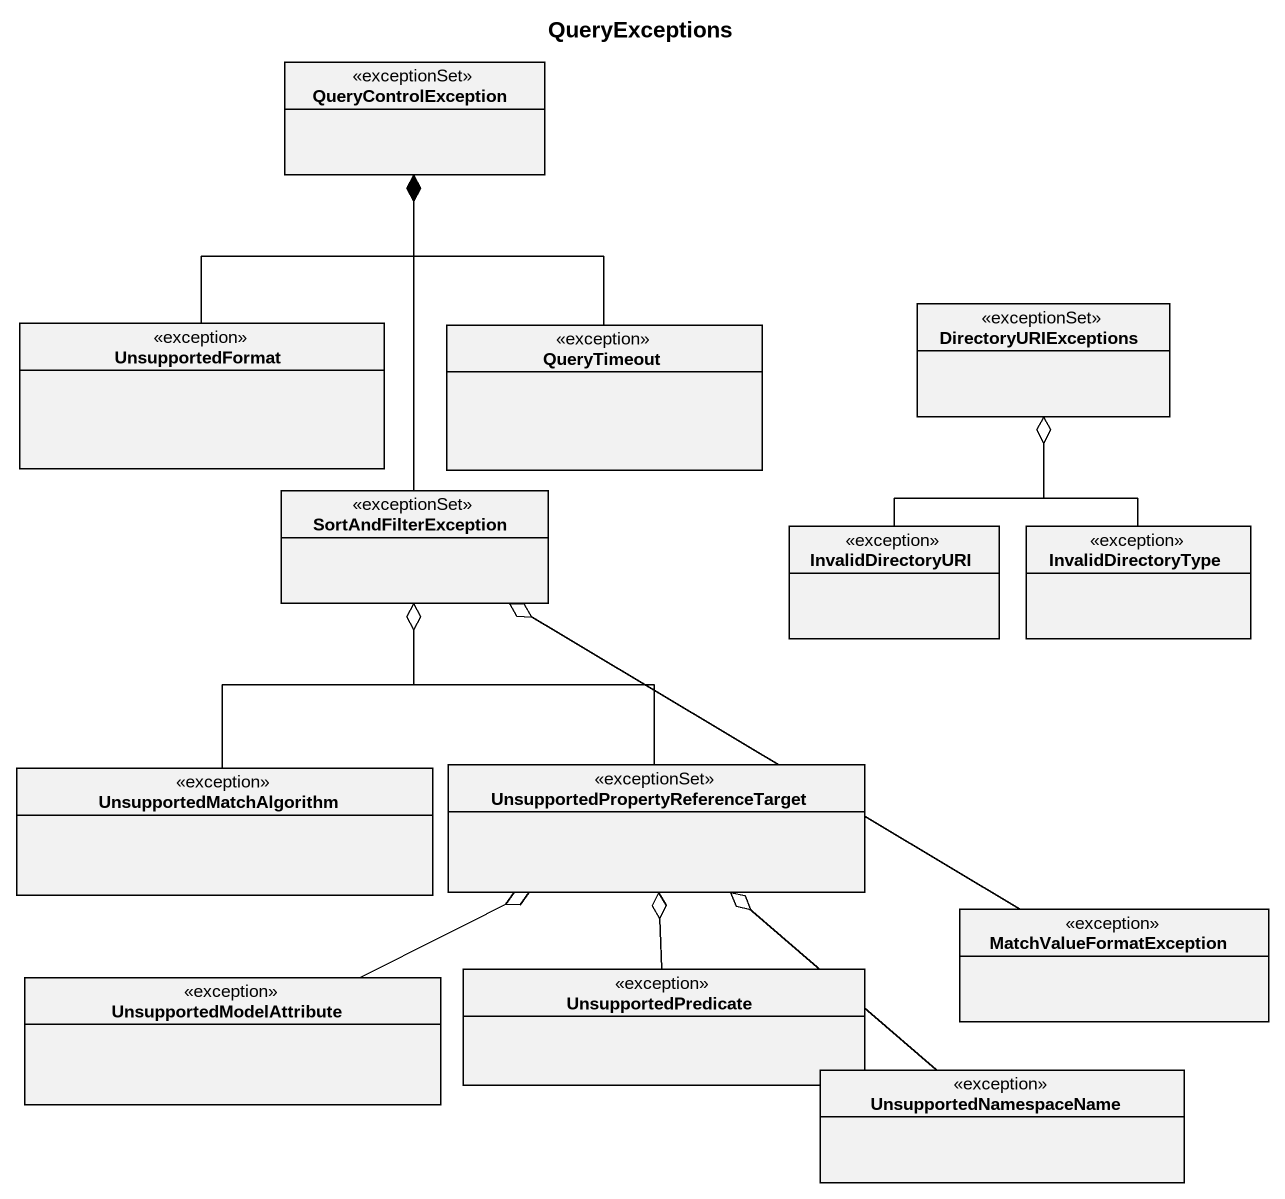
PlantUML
@startuml
title QueryExceptions
hide circle
hide empty members
class QueryControlException <<exceptionSet>>
class UnsupportedFormat <<exception>>
class QueryTimeout <<exception>>
class DirectoryURIExceptions <<exceptionSet>>
class SortAndFilterException <<exceptionSet>>
class InvalidDirectoryURI <<exception>>
class InvalidDirectoryType <<exception>>
class UnsupportedMatchAlgorithm <<exception>>
class "UnsupportedPropertyReferenceTarget" as UnsupportedPropertyReference <<exceptionSet>>
class MatchValueFormatException <<exception>>
class UnsupportedModelAttribute <<exception>>
class UnsupportedPredicate <<exception>>
class UnsupportedNamespaceName <<exception>>
UnsupportedFormat -up-* QueryControlException
QueryTimeout -up-* QueryControlException
SortAndFilterException -up-* QueryControlException
InvalidDirectoryURI -up-o DirectoryURIExceptions
InvalidDirectoryType -up-o DirectoryURIExceptions
UnsupportedMatchAlgorithm -up-o SortAndFilterException
UnsupportedPropertyReference -up-o SortAndFilterException
MatchValueFormatException -left-o SortAndFilterException
UnsupportedModelAttribute -right-o UnsupportedPropertyReference
UnsupportedPredicate -up-o UnsupportedPropertyReference
UnsupportedNamespaceName -up-o UnsupportedPropertyReference
@enduml
